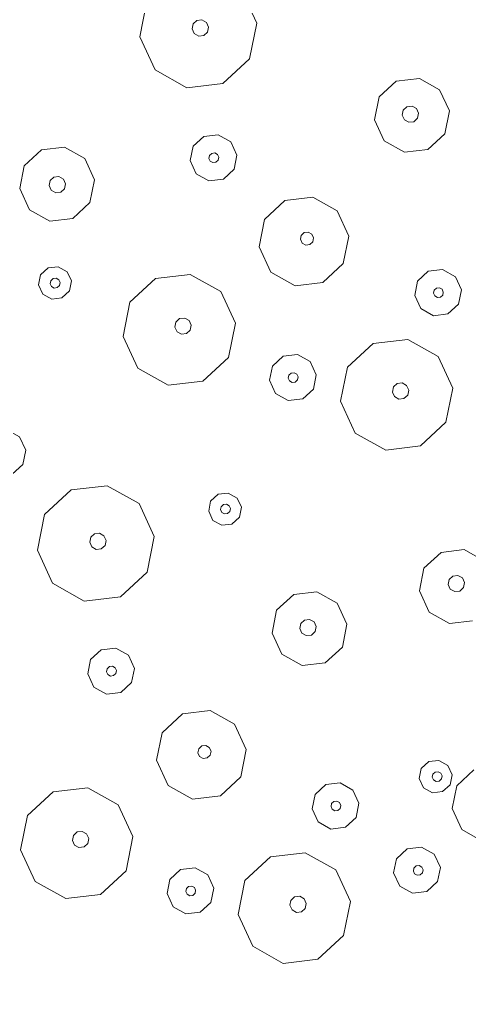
# Model space of a CAD drawing. Header units: metres. Extents: x -2858 to 512, y -1995 to 1252.
# Drawn here: x -458.272 to -456.744, y -157.039 to -153.71 of the extents above; entities that cross this region are included whole.
import ezdxf
from ezdxf.lldxf.tags import DXFTag

# ---------------------------------------------------------------- set-up
doc = ezdxf.new("R2010")
doc.units = ezdxf.units.M
doc.layers.add('Calque commun', color=7, linetype='Continuous')
tags = doc.linetypes.add('HIDDENX2', pattern=[0.75, 0.5, -0.25]).pattern_tags.tags
tags[6:7] = [DXFTag(74, 4), DXFTag(75, 0), DXFTag(340, '0'), DXFTag(46, 1.0), DXFTag(50, 0.0), DXFTag(44, 0.0), DXFTag(45, 0.0)]
tags[4:5] = [DXFTag(74, 4), DXFTag(75, 0), DXFTag(340, '0'), DXFTag(46, 1.0), DXFTag(50, 0.0), DXFTag(44, 0.0), DXFTag(45, 0.0)]

# ---------------------------------------------------------------- blocks, each defined once
blk = doc.blocks.new('hatch8')
at = {"layer": 'Calque commun', "color": 6, "linetype": 'Continuous', "lineweight": 9}
mesh = blk.add_polyface(dxfattribs=at)
corners = [(-39.1748, -20.5153), (-32.5653, -22.3507), (-39.1748, -29.7153), (-32.5653, -29.7153), (-25.9653, -22.3507), (-32.5653, -31.5507), (-25.9653, -31.5507), (-25.9653, -29.7153), (-19.3559, -29.7153), (-32.5653, -20.5153), (-25.9653, -20.5153), (-19.3559, -20.5153)]
mesh.append_faces([[corners[k] for k in face] for face in [(0, 1, 2), (7, 4, 8), (8, 4, 11)]], dxfattribs={"vtx0": -1, "vtx1": -1, "color": 6})
mesh.append_faces([[corners[k] for k in face] for face in [(7, 3, 4)]], dxfattribs={"vtx0": -1, "vtx1": -1, "vtx2": -1, "color": 6})
mesh.append_faces([[corners[k] for k in face] for face in [(3, 1, 4)]], dxfattribs={"vtx0": -1, "vtx2": -1, "color": 6})
mesh.append_faces([[corners[k] for k in face] for face in [(5, 3, 6), (9, 1, 0), (10, 11, 4)]], dxfattribs={"vtx1": -1, "color": 6})
mesh.append_faces([[corners[k] for k in face] for face in [(7, 6, 3), (3, 2, 1)]], dxfattribs={"vtx1": -1, "vtx2": -1, "color": 6})
blk = doc.blocks.new('toitvilla911')
at = {"layer": 'Calque commun', "color": 0, "linetype": 'ByBlock', "lineweight": -2}
blk.add_blockref('hatch8', (0, 0), dxfattribs=at)
at = {"layer": 'Calque commun', "color": 9, "linetype": 'HIDDENX2', "lineweight": 18}
mesh = blk.add_polyface(dxfattribs=at)
corners = [(-39.1748, -20.5153), (-39.1748, -29.7153), (-32.5653, -22.3507), (-33.3448, -29.7153), (-32.5653, -29.7153), (-25.9653, -22.3507), (-25.9653, -29.7153), (-24.6321, -29.7153), (-19.3559, -29.7153), (-19.3559, -20.5153), (-32.5653, -20.5153), (-25.9653, -20.5153), (-25.9653, -31.5507), (-32.5653, -31.5507)]
mesh.append_faces([[corners[k] for k in face] for face in [(0, 2, 10)]], dxfattribs={"vtx0": -1, "color": 9})
mesh.append_faces([[corners[k] for k in face] for face in [(6, 5, 4)]], dxfattribs={"vtx0": -1, "vtx1": -1, "vtx2": -1, "color": 9})
mesh.append_faces([[corners[k] for k in face] for face in [(4, 5, 2)]], dxfattribs={"vtx0": -1, "vtx2": -1, "color": 9})
mesh.append_faces([[corners[k] for k in face] for face in [(0, 1, 2), (1, 3, 2), (3, 4, 2), (7, 8, 5), (8, 9, 5), (12, 6, 4), (6, 7, 5)]], dxfattribs={"vtx1": -1, "vtx2": -1, "color": 9})
mesh.append_faces([[corners[k] for k in face] for face in [(9, 11, 5), (4, 13, 12)]], dxfattribs={"vtx2": -1, "color": 9})
blk = doc.blocks.new('pattern')
at = {"layer": 'Calque commun', "color": 54, "linetype": 'Continuous', "lineweight": 9}
for p, q in [((68.7727, 90.9281), (68.7898, 90.8509)), ((68.9342, 90.8821), (68.9768, 90.9072)), ((68.9768, 90.9072), (69.026, 90.9025)), ((69.026, 90.9025), (69.0631, 90.8698)), ((68.9145, 90.8367), (68.9342, 90.8821)), ((69.0631, 90.8698), (69.0738, 90.8216)), ((68.7898, 90.8509), (68.7584, 90.7783)), ((68.9253, 90.7885), (68.9145, 90.8367)), ((68.9754, 90.8345), (68.9796, 90.8441)), ((68.9777, 90.8244), (68.9754, 90.8345)), ((68.9796, 90.8441), (68.9885, 90.8493)), ((68.9885, 90.8493), (68.9988, 90.8484)), ((68.9988, 90.8484), (69.0066, 90.8415)), ((69.0089, 90.8314), (69.0047, 90.8218)), ((69.0066, 90.8415), (69.0089, 90.8314)), ((68.9855, 90.8175), (68.9777, 90.8244)), ((68.9958, 90.8166), (68.9855, 90.8175)), ((69.0047, 90.8218), (68.9958, 90.8166)), ((69.0738, 90.8216), (69.0541, 90.7762)), ((68.7584, 90.7783), (68.6903, 90.7381)), ((68.9623, 90.7558), (68.9253, 90.7885)), ((69.0541, 90.7762), (69.0116, 90.7511)), ((69.2246, 90.7313), (69.3268, 90.7916)), ((69.3268, 90.7916), (69.4449, 90.7804)), ((69.4449, 90.7804), (69.5338, 90.7019)), ((68.6903, 90.7381), (68.6115, 90.7456)), ((69.0116, 90.7511), (68.9623, 90.7558)), ((69.1774, 90.6224), (69.2246, 90.7313)), ((68.659, 90.6695), (68.6728, 90.7013)), ((68.6728, 90.7013), (68.7026, 90.7189)), ((68.7026, 90.7189), (68.7371, 90.7156)), ((68.7371, 90.7156), (68.763, 90.6927)), ((68.763, 90.6927), (68.7705, 90.6589)), ((69.5338, 90.7019), (69.5596, 90.586)), ((68.6666, 90.6357), (68.659, 90.6695)), ((68.6947, 90.6691), (68.6988, 90.6787)), ((68.6969, 90.659), (68.6947, 90.6691)), ((68.6988, 90.6787), (68.7078, 90.6839)), ((68.7078, 90.6839), (68.7181, 90.683)), ((68.7181, 90.683), (68.7259, 90.6761)), ((68.7281, 90.666), (68.724, 90.6564)), ((68.7259, 90.6761), (68.7281, 90.666)), ((68.6925, 90.6128), (68.6666, 90.6357)), ((68.7047, 90.6521), (68.6969, 90.659)), ((68.7151, 90.6511), (68.7047, 90.6521)), ((68.724, 90.6564), (68.7151, 90.6511)), ((68.7568, 90.6271), (68.727, 90.6095)), ((68.7705, 90.6589), (68.7568, 90.6271)), ((69.3295, 90.6241), (69.3445, 90.6329)), ((69.3445, 90.6329), (69.3617, 90.6313)), ((69.3617, 90.6313), (69.3746, 90.6198)), ((68.727, 90.6095), (68.6925, 90.6128)), ((69.2032, 90.5066), (69.1774, 90.6224)), ((69.3227, 90.6082), (69.3295, 90.6241)), ((69.3264, 90.5913), (69.3227, 90.6082)), ((69.3784, 90.6029), (69.3715, 90.587)), ((69.3746, 90.6198), (69.3784, 90.6029)), ((69.3394, 90.5799), (69.3264, 90.5913)), ((69.3566, 90.5782), (69.3394, 90.5799)), ((69.3715, 90.587), (69.3566, 90.5782)), ((69.5596, 90.586), (69.5124, 90.4772)), ((68.9365, 90.4849), (68.9561, 90.5303)), ((68.9561, 90.5303), (68.9987, 90.5554)), ((68.9987, 90.5554), (69.0479, 90.5507)), ((69.0479, 90.5507), (69.085, 90.518)), ((69.0028, 90.4893), (69.0117, 90.4946)), ((69.0117, 90.4946), (69.0221, 90.4936)), ((69.0221, 90.4936), (69.0298, 90.4867)), ((69.085, 90.518), (69.0957, 90.4697)), ((69.2921, 90.4281), (69.2032, 90.5066)), ((68.9472, 90.4366), (68.9365, 90.4849)), ((68.9986, 90.4798), (69.0028, 90.4893)), ((69.0009, 90.4696), (68.9986, 90.4798)), ((69.0087, 90.4628), (69.0009, 90.4696)), ((69.019, 90.4618), (69.0087, 90.4628)), ((69.028, 90.4671), (69.019, 90.4618)), ((69.0321, 90.4766), (69.028, 90.4671)), ((69.0298, 90.4867), (69.0321, 90.4766)), ((69.0957, 90.4697), (69.0761, 90.4244)), ((69.5124, 90.4772), (69.4103, 90.4168)), ((68.9843, 90.4039), (68.9472, 90.4366)), ((69.4103, 90.4168), (69.2921, 90.4281)), ((68.2362, 90.404), (68.2955, 90.3516)), ((69.0335, 90.3992), (68.9843, 90.4039)), ((69.0761, 90.4244), (69.0335, 90.3992)), ((69.5004, 90.3553), (69.543, 90.3804)), ((69.543, 90.3804), (69.5922, 90.3757)), ((69.5922, 90.3757), (69.6293, 90.343)), ((68.2955, 90.3516), (68.3127, 90.2744)), ((69.4808, 90.3099), (69.5004, 90.3553)), ((69.6293, 90.343), (69.64, 90.2948)), ((68.075, 90.2215), (68.0578, 90.2987)), ((68.1508, 90.2813), (68.1577, 90.2972)), ((68.1577, 90.2972), (68.1726, 90.306)), ((68.1726, 90.306), (68.1898, 90.3043)), ((68.1898, 90.3043), (68.2028, 90.2929)), ((69.4915, 90.2617), (69.4808, 90.3099)), ((69.543, 90.3048), (69.5471, 90.3143)), ((69.5452, 90.2947), (69.543, 90.3048)), ((69.553, 90.2878), (69.5452, 90.2947)), ((69.5471, 90.3143), (69.556, 90.3196)), ((69.556, 90.3196), (69.5664, 90.3186)), ((69.5664, 90.3186), (69.5742, 90.3118)), ((69.5764, 90.3016), (69.5723, 90.2921)), ((69.5742, 90.3118), (69.5764, 90.3016)), ((69.64, 90.2948), (69.6204, 90.2494)), ((68.1546, 90.2644), (68.1508, 90.2813)), ((68.1675, 90.253), (68.1546, 90.2644)), ((68.1997, 90.2601), (68.1848, 90.2513)), ((68.2066, 90.276), (68.1997, 90.2601)), ((68.2028, 90.2929), (68.2066, 90.276)), ((68.3127, 90.2744), (68.2812, 90.2018)), ((69.5286, 90.2289), (69.4915, 90.2617)), ((69.5633, 90.2868), (69.553, 90.2878)), ((69.5723, 90.2921), (69.5633, 90.2868)), ((68.1848, 90.2513), (68.1675, 90.253)), ((69.5778, 90.2243), (69.5286, 90.2289)), ((69.6204, 90.2494), (69.5778, 90.2243)), ((68.1343, 90.1691), (68.075, 90.2215)), ((68.2812, 90.2018), (68.2131, 90.1616)), ((68.2131, 90.1616), (68.1343, 90.1691)), ((69.0755, 90.1233), (69.1572, 90.1716)), ((69.1572, 90.1716), (69.2517, 90.1626)), ((69.2517, 90.1626), (69.3229, 90.0997)), ((68.5299, 90.0937), (68.598, 90.1339)), ((68.598, 90.1339), (68.6767, 90.1264)), ((68.4984, 90.0211), (68.5299, 90.0937)), ((68.6767, 90.1264), (68.736, 90.074)), ((69.0377, 90.0362), (69.0755, 90.1233)), ((69.3229, 90.0997), (69.3436, 90.0071)), ((69.553, 90.0334), (69.6552, 90.0937)), ((69.6552, 90.0937), (69.7734, 90.0824)), ((68.736, 90.074), (68.7533, 89.9968)), ((69.7734, 90.0824), (69.8623, 90.0039)), ((68.6057, 90.0211), (68.6206, 90.0299)), ((68.6206, 90.0299), (68.6378, 90.0283)), ((68.6378, 90.0283), (68.6508, 90.0168)), ((69.0584, 89.9436), (69.0377, 90.0362)), ((69.154, 90.0248), (69.1595, 90.0375)), ((69.1595, 90.0375), (69.1714, 90.0446)), ((69.1714, 90.0446), (69.1852, 90.0433)), ((69.1852, 90.0433), (69.1956, 90.0341)), ((69.1956, 90.0341), (69.1986, 90.0206)), ((69.5058, 89.9245), (69.553, 90.0334)), ((68.5156, 89.9439), (68.4984, 90.0211)), ((68.5988, 90.0053), (68.6057, 90.0211)), ((68.6026, 89.9884), (68.5988, 90.0053)), ((68.6546, 89.9999), (68.6477, 89.9841)), ((68.6508, 90.0168), (68.6546, 89.9999)), ((68.7533, 89.9968), (68.7218, 89.9242)), ((69.157, 90.0113), (69.154, 90.0248)), ((69.1674, 90.0022), (69.157, 90.0113)), ((69.1811, 90.0009), (69.1674, 90.0022)), ((69.1931, 90.0079), (69.1811, 90.0009)), ((69.1986, 90.0206), (69.1931, 90.0079)), ((69.3436, 90.0071), (69.3058, 89.92)), ((69.8623, 90.0039), (69.8881, 89.8881)), ((68.6156, 89.9769), (68.6026, 89.9884)), ((68.6328, 89.9753), (68.6156, 89.9769)), ((68.6477, 89.9841), (68.6328, 89.9753)), ((68.5749, 89.8915), (68.5156, 89.9439)), ((69.1295, 89.8807), (69.0584, 89.9436)), ((69.658, 89.9262), (69.6729, 89.935)), ((69.6729, 89.935), (69.6901, 89.9333)), ((69.6901, 89.9333), (69.7031, 89.9219)), ((68.7218, 89.9242), (68.6537, 89.884)), ((69.3058, 89.92), (69.224, 89.8717)), ((69.5316, 89.8087), (69.5058, 89.9245)), ((69.6511, 89.9103), (69.658, 89.9262)), ((69.6549, 89.8934), (69.6511, 89.9103)), ((69.7069, 89.905), (69.7, 89.8891)), ((69.7031, 89.9219), (69.7069, 89.905)), ((67.6914, 89.8261), (67.7936, 89.8864)), ((67.7936, 89.8864), (67.9117, 89.8752)), ((67.9117, 89.8752), (68.0007, 89.7967)), ((68.6537, 89.884), (68.5749, 89.8915)), ((69.224, 89.8717), (69.1295, 89.8807)), ((69.6679, 89.882), (69.6549, 89.8934)), ((69.6851, 89.8803), (69.6679, 89.882)), ((69.7, 89.8891), (69.6851, 89.8803)), ((69.8881, 89.8881), (69.8409, 89.7792)), ((67.6442, 89.7172), (67.6914, 89.8261)), ((68.0007, 89.7967), (68.0265, 89.6808)), ((69.6206, 89.7301), (69.5316, 89.8087)), ((69.8409, 89.7792), (69.7387, 89.7189)), ((67.7964, 89.7189), (67.8113, 89.7277)), ((67.8113, 89.7277), (67.8285, 89.7261)), ((69.7387, 89.7189), (69.6206, 89.7301)), ((67.67, 89.6014), (67.6442, 89.7172)), ((67.7895, 89.703), (67.7964, 89.7189)), ((67.7933, 89.6861), (67.7895, 89.703)), ((67.8285, 89.7261), (67.8415, 89.7146)), ((67.8452, 89.6977), (67.8384, 89.6819)), ((67.8415, 89.7146), (67.8452, 89.6977)), ((67.8062, 89.6747), (67.7933, 89.6861)), ((67.8234, 89.673), (67.8062, 89.6747)), ((67.8384, 89.6819), (67.8234, 89.673)), ((68.0265, 89.6808), (67.9793, 89.572)), ((69.1234, 89.656), (69.166, 89.6811)), ((69.166, 89.6811), (69.2152, 89.6765)), ((69.2152, 89.6765), (69.2522, 89.6437)), ((67.423, 89.6251), (67.4655, 89.6502)), ((67.4655, 89.6502), (67.5147, 89.6455)), ((67.5147, 89.6455), (67.5518, 89.6128)), ((69.1037, 89.6106), (69.1234, 89.656)), ((69.2522, 89.6437), (69.263, 89.5955)), ((67.4033, 89.5797), (67.423, 89.6251)), ((67.5518, 89.6128), (67.5626, 89.5645)), ((67.759, 89.5229), (67.67, 89.6014)), ((69.1145, 89.5624), (69.1037, 89.6106)), ((69.1659, 89.6055), (69.17, 89.615)), ((69.1682, 89.5954), (69.1659, 89.6055)), ((69.1759, 89.5885), (69.1682, 89.5954)), ((69.17, 89.615), (69.179, 89.6203)), ((69.179, 89.6203), (69.1893, 89.6193)), ((69.1893, 89.6193), (69.1971, 89.6125)), ((69.1994, 89.6023), (69.1952, 89.5928)), ((69.1971, 89.6125), (69.1994, 89.6023)), ((69.263, 89.5955), (69.2433, 89.5501)), ((67.414, 89.5314), (67.4033, 89.5797)), ((67.4655, 89.5746), (67.4696, 89.5841)), ((67.4677, 89.5644), (67.4655, 89.5746)), ((67.4755, 89.5576), (67.4677, 89.5644)), ((67.4696, 89.5841), (67.4786, 89.5894)), ((67.4786, 89.5894), (67.4889, 89.5884)), ((67.4948, 89.5619), (67.4859, 89.5566)), ((67.4889, 89.5884), (67.4967, 89.5815)), ((67.4989, 89.5714), (67.4948, 89.5619)), ((67.4967, 89.5815), (67.4989, 89.5714)), ((67.5626, 89.5645), (67.5429, 89.5192)), ((67.9793, 89.572), (67.8771, 89.5116)), ((68.4589, 89.5294), (68.4726, 89.5612)), ((68.4726, 89.5612), (68.5024, 89.5788)), ((68.5024, 89.5788), (68.5369, 89.5755)), ((68.5369, 89.5755), (68.5628, 89.5526)), ((69.1515, 89.5297), (69.1145, 89.5624)), ((69.1863, 89.5875), (69.1759, 89.5885)), ((69.1952, 89.5928), (69.1863, 89.5875)), ((67.4511, 89.4987), (67.414, 89.5314)), ((67.4859, 89.5566), (67.4755, 89.5576)), ((68.4664, 89.4956), (68.4589, 89.5294)), ((68.4967, 89.5266), (68.5008, 89.5361)), ((68.5008, 89.5361), (68.5097, 89.5414)), ((68.5097, 89.5414), (68.5201, 89.5404)), ((68.5201, 89.5404), (68.5278, 89.5335)), ((68.5278, 89.5335), (68.5301, 89.5234)), ((68.5628, 89.5526), (68.5704, 89.5188)), ((69.2008, 89.525), (69.1515, 89.5297)), ((69.2433, 89.5501), (69.2008, 89.525)), ((67.5003, 89.494), (67.4511, 89.4987)), ((67.5429, 89.5192), (67.5003, 89.494)), ((67.8771, 89.5116), (67.759, 89.5229)), ((68.4923, 89.4727), (68.4664, 89.4956)), ((68.4989, 89.5164), (68.4967, 89.5266)), ((68.5067, 89.5096), (68.4989, 89.5164)), ((68.517, 89.5086), (68.5067, 89.5096)), ((68.526, 89.5138), (68.517, 89.5086)), ((68.5301, 89.5234), (68.526, 89.5138)), ((68.5704, 89.5188), (68.5566, 89.487)), ((67.9673, 89.4501), (68.0098, 89.4752)), ((68.0098, 89.4752), (68.0591, 89.4705)), ((68.0591, 89.4705), (68.0961, 89.4378)), ((68.5268, 89.4694), (68.4923, 89.4727)), ((68.5566, 89.487), (68.5268, 89.4694)), ((68.7443, 89.4068), (68.8508, 89.4697)), ((68.8508, 89.4697), (68.9738, 89.4579)), ((67.9476, 89.4047), (67.9673, 89.4501)), ((68.0961, 89.4378), (68.1069, 89.3896)), ((68.9738, 89.4579), (69.0665, 89.3761)), ((67.9583, 89.3565), (67.9476, 89.4047)), ((68.0098, 89.3996), (68.0139, 89.4091)), ((68.012, 89.3895), (68.0098, 89.3996)), ((68.0139, 89.4091), (68.0229, 89.4144)), ((68.0229, 89.4144), (68.0332, 89.4134)), ((68.0332, 89.4134), (68.041, 89.4066)), ((68.0432, 89.3964), (68.0391, 89.3869)), ((68.041, 89.4066), (68.0432, 89.3964)), ((68.6952, 89.2934), (68.7443, 89.4068)), ((68.0198, 89.3826), (68.012, 89.3895)), ((68.0302, 89.3816), (68.0198, 89.3826)), ((68.0391, 89.3869), (68.0302, 89.3816)), ((68.1069, 89.3896), (68.0872, 89.3442)), ((69.0665, 89.3761), (69.0934, 89.2555)), ((67.9954, 89.3238), (67.9583, 89.3565)), ((68.0872, 89.3442), (68.0446, 89.3191)), ((68.0446, 89.3191), (67.9954, 89.3238)), ((68.8633, 89.2936), (68.8782, 89.3024)), ((68.8782, 89.3024), (68.8954, 89.3007)), ((68.8954, 89.3007), (68.9084, 89.2893)), ((67.5423, 89.2181), (67.6241, 89.2664)), ((67.6241, 89.2664), (67.7186, 89.2574)), ((68.7221, 89.1728), (68.6952, 89.2934)), ((68.8564, 89.2777), (68.8633, 89.2936)), ((68.8602, 89.2608), (68.8564, 89.2777)), ((68.9121, 89.2724), (68.9053, 89.2565)), ((68.9084, 89.2893), (68.9121, 89.2724)), ((66.9967, 89.1885), (67.0648, 89.2287)), ((67.0648, 89.2287), (67.1436, 89.2212)), ((67.7186, 89.2574), (67.7897, 89.1945)), ((68.8731, 89.2493), (68.8602, 89.2608)), ((68.8904, 89.2477), (68.8731, 89.2493)), ((68.9053, 89.2565), (68.8904, 89.2477)), ((69.0934, 89.2555), (69.0442, 89.1421)), ((67.1436, 89.2212), (67.2029, 89.1688)), ((67.5046, 89.131), (67.5423, 89.2181)), ((67.7897, 89.1945), (67.8104, 89.1019)), ((66.9652, 89.1159), (66.9967, 89.1885)), ((67.2029, 89.1688), (67.2201, 89.0916)), ((68.0199, 89.1282), (68.122, 89.1885)), ((68.122, 89.1885), (68.2402, 89.1772)), ((68.2402, 89.1772), (68.3291, 89.0987)), ((68.8147, 89.091), (68.7221, 89.1728)), ((67.5252, 89.0384), (67.5046, 89.131)), ((67.6208, 89.1196), (67.6263, 89.1323)), ((67.6263, 89.1323), (67.6382, 89.1394)), ((67.6382, 89.1394), (67.652, 89.1381)), ((67.652, 89.1381), (67.6624, 89.1289)), ((67.6624, 89.1289), (67.6654, 89.1154)), ((67.9727, 89.0193), (68.0199, 89.1282)), ((69.0442, 89.1421), (68.9378, 89.0792)), ((66.9824, 89.0387), (66.9652, 89.1159)), ((67.0657, 89.1001), (67.0725, 89.1159)), ((67.0694, 89.0832), (67.0657, 89.1001)), ((67.0725, 89.1159), (67.0874, 89.1247)), ((67.0874, 89.1247), (67.1047, 89.1231)), ((67.1047, 89.1231), (67.1176, 89.1116)), ((67.1214, 89.0947), (67.1145, 89.0789)), ((67.1176, 89.1116), (67.1214, 89.0947)), ((67.6238, 89.1061), (67.6208, 89.1196)), ((67.6342, 89.097), (67.6238, 89.1061)), ((67.648, 89.0957), (67.6342, 89.097)), ((67.6599, 89.1027), (67.648, 89.0957)), ((67.6654, 89.1154), (67.6599, 89.1027)), ((67.8104, 89.1019), (67.7726, 89.0148)), ((68.3291, 89.0987), (68.3549, 88.9829)), ((67.0824, 89.0717), (67.0694, 89.0832)), ((67.0996, 89.0701), (67.0824, 89.0717)), ((67.1145, 89.0789), (67.0996, 89.0701)), ((67.2201, 89.0916), (67.1886, 89.0191)), ((68.9378, 89.0792), (68.8147, 89.091)), ((67.0417, 88.9863), (66.9824, 89.0387)), ((67.5964, 88.9755), (67.5252, 89.0384)), ((68.1248, 89.021), (68.1397, 89.0298)), ((68.1397, 89.0298), (68.157, 89.0281)), ((68.157, 89.0281), (68.1699, 89.0167)), ((67.1886, 89.0191), (67.1205, 88.9788)), ((67.7726, 89.0148), (67.6909, 88.9665)), ((67.9985, 88.9035), (67.9727, 89.0193)), ((68.1179, 89.0051), (68.1248, 89.021)), ((68.1217, 88.9882), (68.1179, 89.0051)), ((68.1737, 88.9998), (68.1668, 88.9839)), ((68.1699, 89.0167), (68.1737, 88.9998)), ((67.1205, 88.9788), (67.0417, 88.9863)), ((67.6909, 88.9665), (67.5964, 88.9755)), ((68.1347, 88.9768), (68.1217, 88.9882)), ((68.1519, 88.9751), (68.1347, 88.9768)), ((68.1668, 88.9839), (68.1519, 88.9751)), ((68.3549, 88.9829), (68.3077, 88.874)), ((68.0874, 88.8249), (67.9985, 88.9035)), ((68.8167, 88.8853), (68.8593, 88.9104)), ((68.8593, 88.9104), (68.9085, 88.9057)), ((68.3077, 88.874), (68.2055, 88.8137)), ((68.7971, 88.8399), (68.8167, 88.8853)), ((68.8078, 88.7916), (68.7971, 88.8399)), ((68.2055, 88.8137), (68.0874, 88.8249)), ((67.5902, 88.7508), (67.6328, 88.7759)), ((67.6328, 88.7759), (67.682, 88.7713)), ((67.682, 88.7713), (67.7191, 88.7385)), ((67.5705, 88.7054), (67.5902, 88.7508)), ((67.7191, 88.7385), (67.7298, 88.6903)), ((67.5813, 88.6572), (67.5705, 88.7054)), ((67.6327, 88.7003), (67.6369, 88.7098)), ((67.635, 88.6902), (67.6327, 88.7003)), ((67.6369, 88.7098), (67.6458, 88.7151)), ((67.6458, 88.7151), (67.6561, 88.7141)), ((67.6561, 88.7141), (67.6639, 88.7073)), ((67.6662, 88.6971), (67.6621, 88.6876)), ((67.6639, 88.7073), (67.6662, 88.6971)), ((67.6428, 88.6833), (67.635, 88.6902)), ((67.6531, 88.6823), (67.6428, 88.6833)), ((67.6621, 88.6876), (67.6531, 88.6823)), ((67.7298, 88.6903), (67.7102, 88.6449)), ((67.6184, 88.6245), (67.5813, 88.6572)), ((67.7102, 88.6449), (67.6676, 88.6198)), ((68.2845, 88.6172), (68.3143, 88.6348)), ((68.3143, 88.6348), (68.3488, 88.6315)), ((68.3488, 88.6315), (68.3747, 88.6086)), ((67.6676, 88.6198), (67.6184, 88.6245)), ((68.2708, 88.5855), (68.2845, 88.6172)), ((68.3143, 88.5923), (68.3233, 88.5975)), ((68.3233, 88.5975), (68.3336, 88.5965)), ((68.3336, 88.5965), (68.3414, 88.5897)), ((68.3747, 88.6086), (68.3823, 88.5749)), ((67.2112, 88.5016), (67.3176, 88.5645)), ((67.3176, 88.5645), (67.4407, 88.5527)), ((68.2783, 88.5517), (68.2708, 88.5855)), ((68.3102, 88.5827), (68.3143, 88.5923)), ((68.3125, 88.5726), (68.3102, 88.5827)), ((68.3202, 88.5657), (68.3125, 88.5726)), ((68.3306, 88.5647), (68.3202, 88.5657)), ((68.3395, 88.57), (68.3306, 88.5647)), ((68.3437, 88.5795), (68.3395, 88.57)), ((68.3414, 88.5897), (68.3437, 88.5795)), ((68.3823, 88.5749), (68.3685, 88.5431)), ((67.4407, 88.5527), (67.5333, 88.4709)), ((68.3042, 88.5288), (68.2783, 88.5517)), ((68.3387, 88.5255), (68.3042, 88.5288)), ((68.3685, 88.5431), (68.3387, 88.5255)), ((67.162, 88.3882), (67.2112, 88.5016)), ((67.5333, 88.4709), (67.5602, 88.3503)), ((67.9758, 88.4462), (68.0439, 88.4864)), ((68.0439, 88.4864), (68.1227, 88.4789)), ((68.1227, 88.4789), (68.182, 88.4265)), ((67.9443, 88.3736), (67.9758, 88.4462)), ((67.3301, 88.3884), (67.345, 88.3972)), ((67.345, 88.3972), (67.3622, 88.3955)), ((67.3622, 88.3955), (67.3752, 88.3841)), ((68.182, 88.4265), (68.1992, 88.3493)), ((67.3232, 88.3725), (67.3301, 88.3884)), ((67.327, 88.3556), (67.3232, 88.3725)), ((67.379, 88.3672), (67.3721, 88.3513)), ((67.3752, 88.3841), (67.379, 88.3672)), ((67.9615, 88.2964), (67.9443, 88.3736)), ((68.0446, 88.3659), (68.0514, 88.3818)), ((68.0483, 88.349), (68.0446, 88.3659)), ((68.0514, 88.3818), (68.0663, 88.3906)), ((68.0663, 88.3906), (68.0836, 88.389)), ((68.0836, 88.389), (68.0965, 88.3775)), ((68.0965, 88.3775), (68.1003, 88.3606)), ((67.34, 88.3441), (67.327, 88.3556)), ((67.3572, 88.3425), (67.34, 88.3441)), ((67.3721, 88.3513), (67.3572, 88.3425)), ((67.5602, 88.3503), (67.511, 88.2369)), ((68.0613, 88.3376), (68.0483, 88.349)), ((68.0785, 88.3359), (68.0613, 88.3376)), ((68.0934, 88.3447), (68.0785, 88.3359)), ((68.1003, 88.3606), (68.0934, 88.3447)), ((68.1992, 88.3493), (68.1677, 88.2767)), ((68.0208, 88.244), (67.9615, 88.2964)), ((68.1677, 88.2767), (68.0996, 88.2365)), ((67.511, 88.2369), (67.4046, 88.174)), ((68.0996, 88.2365), (68.0208, 88.244))]:
    blk.add_line(p, q, dxfattribs=at)
at = {"layer": 'Calque commun', "color": 7, "linetype": 'Continuous', "lineweight": 9}
mesh = blk.add_polyface(dxfattribs=at)
corners = [(70.8497, 113.5412), (53.8349, 19.1692), (74.7282, 106.3237), (76.0435, 113.5984), (74.769, 106.1763), (58.8077, 18.2701), (114.1703, 105.207), (114.1703, 98.5387)]
mesh.append_faces([[corners[k] for k in face] for face in [(3, 4, 6)]], dxfattribs={"vtx0": -1, "vtx1": -1, "color": 7})
mesh.append_faces([[corners[k] for k in face] for face in [(3, 2, 4)]], dxfattribs={"vtx0": -1, "vtx2": -1, "color": 7})
mesh.append_faces([[corners[k] for k in face] for face in [(5, 2, 1)]], dxfattribs={"vtx1": -1, "color": 7})
mesh.append_faces([[corners[k] for k in face] for face in [(0, 1, 2), (3, 0, 2)]], dxfattribs={"vtx1": -1, "vtx2": -1, "color": 7})
mesh.append_faces([[corners[k] for k in face] for face in [(4, 7, 6)]], dxfattribs={"vtx2": -1, "color": 7})

msp = doc.modelspace()

# ---------------------------------------------------------------- block references
at = {"layer": 'Calque commun', "color": 0, "linetype": 'ByBlock', "lineweight": -2}
for name, p, rotation in [('pattern', (-478.5712, -44.6144), 228.1617603435354), ('toitvilla911', (-454.162, -183.3542), 217.7683001003761)]:
    msp.add_blockref(name, p, dxfattribs=dict(at, rotation=rotation))

doc.saveas('drawing.dxf')
